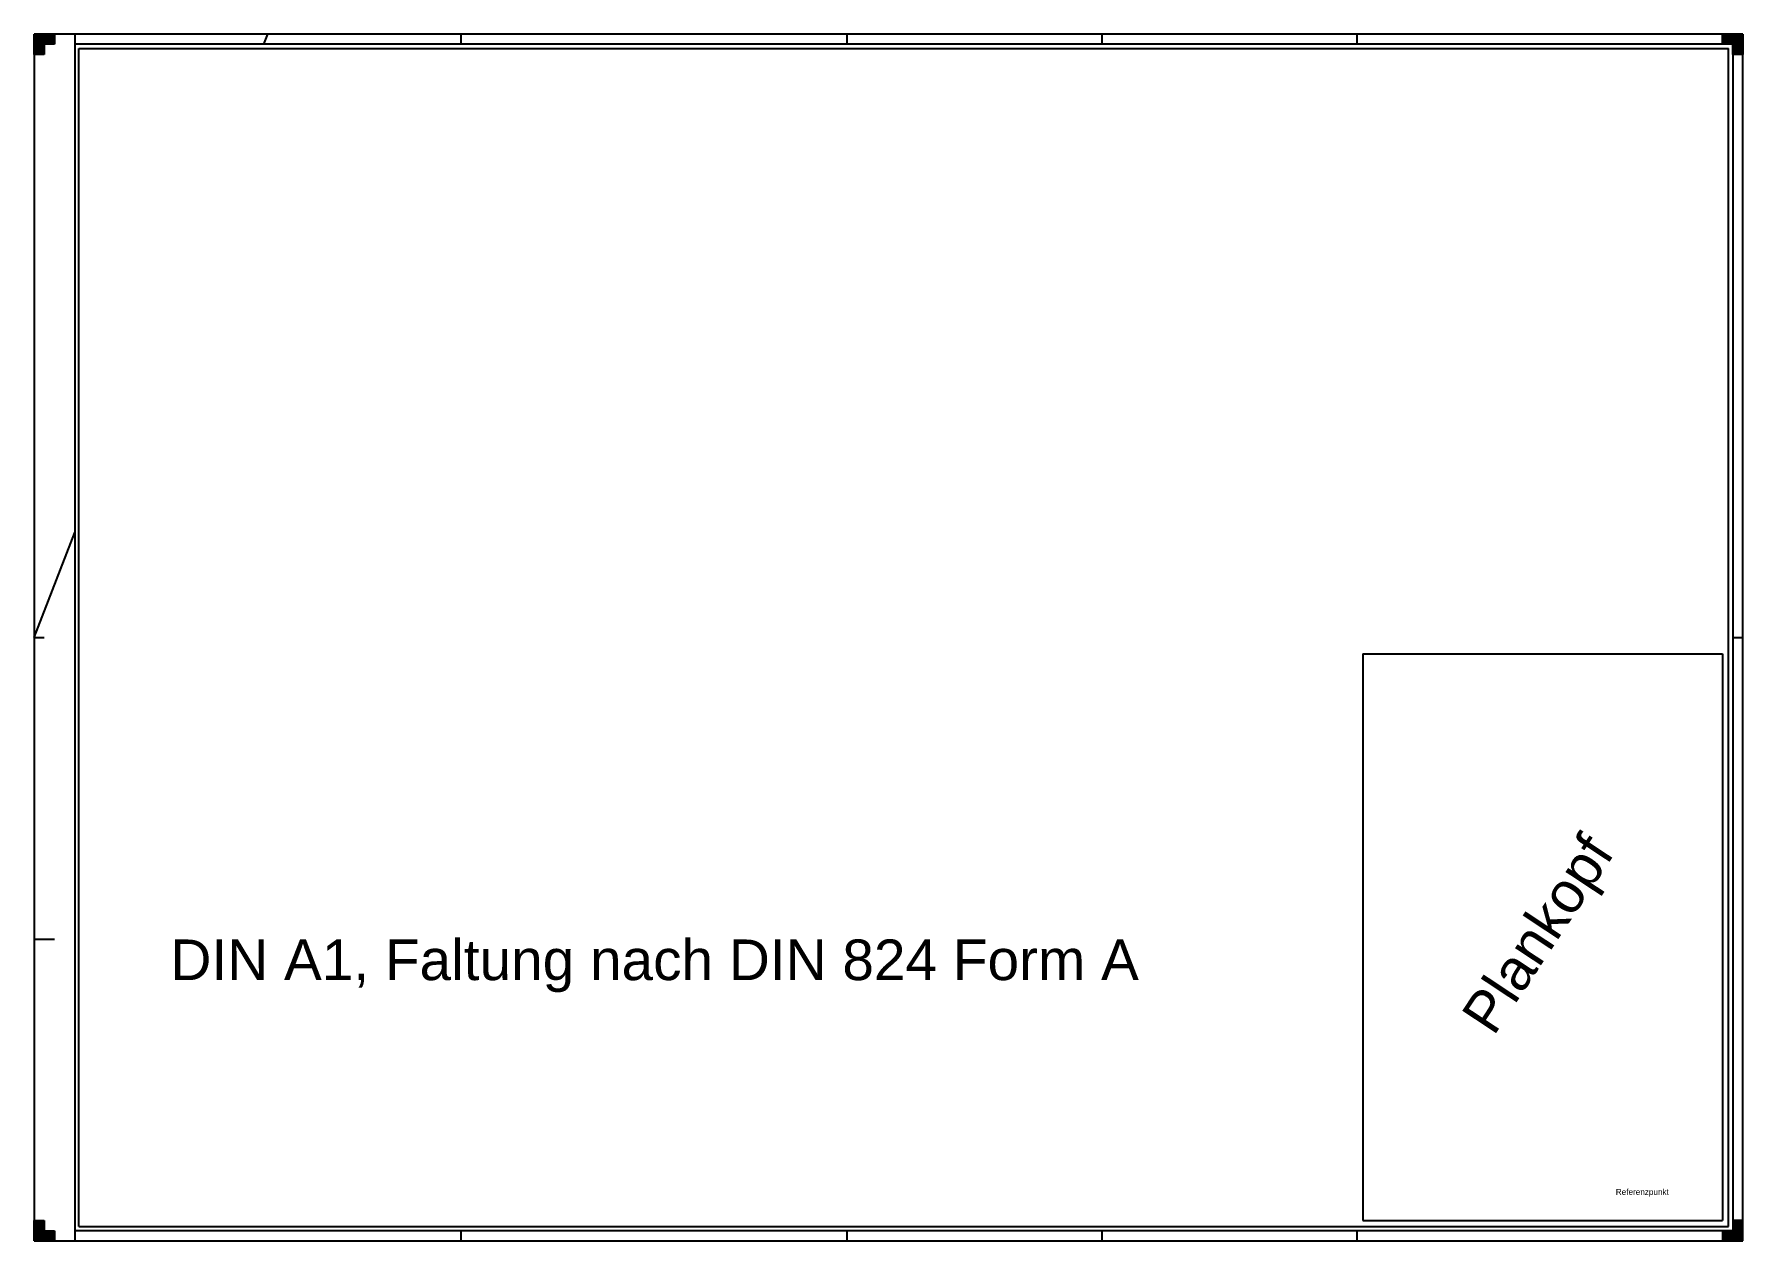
# Model space of a CAD drawing. Header units: millimetres. Extents: x 0 to 841, y 0 to 594.
import ezdxf

# ---------------------------------------------------------------- set-up
doc = ezdxf.new("R2010")
doc.units = ezdxf.units.MM
for name, color, linetype, true_color in [('Blattrahmen', 2, 'Continuous', 0xffff00), ('Faltmarken', 3, 'Continuous', 0x00ff00), ('Planecken', 2, 'Continuous', 0xffff00), ('Plankopf', 6, 'Continuous', 0xff00ff), ('Text', 3, 'Continuous', 0x00ff00), ('Zeichnungsrahmen rot', 1, 'Continuous', 0xff0000), ('Zeichnungsrahmen_blau', 5, 'Continuous', 0x0000ff)]:
    doc.layers.add(name, color=color, linetype=linetype, true_color=true_color)
doc.styles.add('textstyle0', font='')
doc.styles.add('textstyle1', font='')
doc.styles.add('textstyle2', font='')
doc.styles.get('textstyle0').set_extended_font_data('Liberation Sans')
doc.styles.get('textstyle1').set_extended_font_data('Liberation Sans')
doc.styles.get('textstyle2').set_extended_font_data('FreeMono')

msp = doc.modelspace()

# ---------------------------------------------------------------- hatches: boundary and pattern name
at = {"layer": 'Planecken'}
for points in [[(10, 594), (10, 589), (5, 589), (5, 584), (0, 584), (0, 594)], [(831, 594), (841, 594), (841, 584), (836, 584), (836, 589), (831, 589)], [(0, 0), (0, 10), (5, 10), (5, 5), (10, 5), (10, 0)], [(831, 0), (841, 0), (841, 10), (836, 10), (836, 5), (831, 5)]]:
    msp.add_hatch(color=256, dxfattribs=at).paths.add_polyline_path(points)

# ---------------------------------------------------------------- linework, layer by layer
at = {"layer": 'Blattrahmen'}
for p, q in [((841, 594), (0, 594)), ((0, 594), (0, 0)), ((841, 0), (841, 594)), ((0, 0), (841, 0))]:
    msp.add_line(p, q, dxfattribs=at)
at = {"layer": 'Faltmarken'}
for p, q in [((20, 594), (20, 589)), ((113.06, 589), (115, 594)), ((210, 594), (210, 589)), ((400, 594), (400, 589)), ((525.5, 594), (525.5, 589)), ((651, 594), (651, 589)), ((0, 297), (20, 348.65)), ((0, 297), (5, 297)), ((836, 297), (841, 297)), ((0, 148.5), (10, 148.5)), ((20, 5), (20, 0)), ((210, 5), (210, 0)), ((400, 5), (400, 0)), ((525.5, 5), (525.5, 0)), ((651, 5), (651, 0))]:
    msp.add_line(p, q, dxfattribs=at)
at = {"layer": 'Planecken'}
for p, q in [((0, 594), (10, 594)), ((0, 584), (0, 594)), ((10, 589), (5, 589)), ((5, 589), (5, 584)), ((10, 594), (10, 589)), ((831, 594), (841, 594)), ((831, 589), (831, 594)), ((836, 589), (831, 589)), ((836, 584), (836, 589)), ((841, 594), (841, 584)), ((5, 584), (0, 584)), ((841, 584), (836, 584)), ((0, 0), (0, 10)), ((0, 10), (5, 10)), ((5, 10), (5, 5)), ((841, 10), (836, 10)), ((836, 10), (836, 5)), ((841, 0), (841, 10)), ((0, 0), (10, 0)), ((5, 5), (10, 5)), ((10, 5), (10, 0)), ((836, 5), (831, 5)), ((831, 5), (831, 0)), ((831, 0), (841, 0))]:
    msp.add_line(p, q, dxfattribs=at)
at = {"layer": 'Plankopf'}
for p, q in [((654, 289), (831, 289)), ((654, 289), (654, 10)), ((831, 289), (831, 10)), ((654, 10), (831, 10))]:
    msp.add_line(p, q, dxfattribs=at)
at = {"layer": 'Zeichnungsrahmen rot'}
for p, q in [((22, 7), (22, 587)), ((22, 587), (834, 587)), ((834, 7), (834, 587)), ((22, 7), (834, 7))]:
    msp.add_line(p, q, dxfattribs=at)
at = {"layer": 'Zeichnungsrahmen_blau'}
for p, q in [((836, 589), (20, 589)), ((20, 589), (20, 5)), ((836, 589), (836, 5)), ((836, 5), (20, 5))]:
    msp.add_line(p, q, dxfattribs=at)

# ---------------------------------------------------------------- texts
at = {"layer": 'Plankopf', "insert": (742.5, 149.5), "char_height": 20, "attachment_point": 5, "rotation": 56.5, "style": 'textstyle1'}
msp.add_mtext('Plankopf', dxfattribs=at)
at = {"layer": 'Text'}
for s, insert, char_height, attachment_point, style in [('DIN A1, Faltung nach DIN 824 Form A', (67.07, 148.34), 20, 1, 'textstyle0'), ('Referenzpunkt', (778.48, 23.64), 3, 4, 'textstyle2')]:
    msp.add_mtext(s, dxfattribs=dict(at, insert=insert, char_height=char_height, attachment_point=attachment_point, style=style))

doc.saveas('drawing.dxf')
